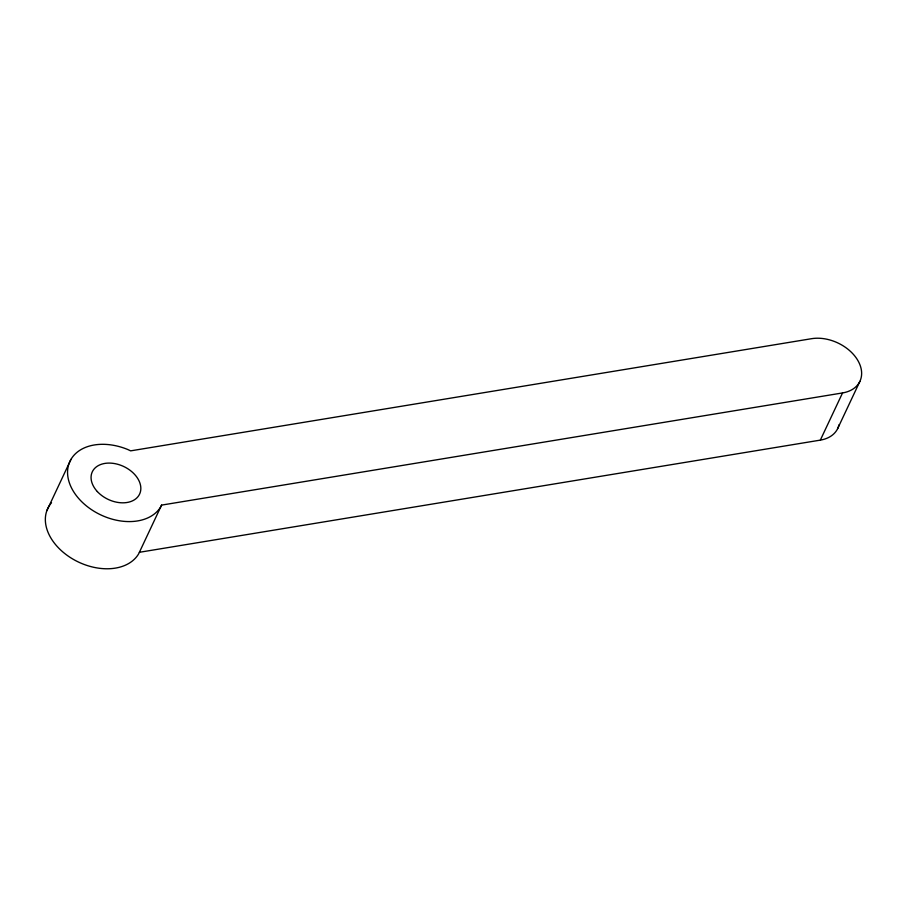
<?xml version="1.0" encoding="UTF-8"?>
<svg xmlns="http://www.w3.org/2000/svg" width="907" height="907" viewBox="0 0 907 907"><rect width="100%" height="100%" fill="white"/><g stroke="black" fill="none" stroke-linecap="round" stroke-linejoin="round"><path stroke-width="1.36" d="M161.582 505.108L160.902 506.571A50.826 35.373 25.2 0 1 99.997 514.53A50.826 35.373 25.2 0 1 69.601 462.094A50.826 35.373 25.2 0 1 127.853 449.543L130.642 450.858L811.618 338.685A36.303 25.271 25.2 0 1 857.999 360.725A36.303 25.271 25.2 0 1 842.546 392.935L161.582 505.108L138.703 553.746A50.826 35.373 25.2 0 1 72.911 559.109A50.826 35.373 25.2 0 1 51.518 502.727M46.835 510.72L70.995 459.339M139.383 552.295L820.336 440.122L842.546 392.935M837.671 428.58L859.881 381.393M838.975 424.816A36.303 25.271 25.2 0 1 820.336 440.122M97.321 491.549A26.144 18.197 25.2 0 0 139.565 494.168A26.144 18.197 25.2 0 0 110.96 463.137A26.144 18.197 25.2 0 0 97.321 491.549"/></g></svg>
